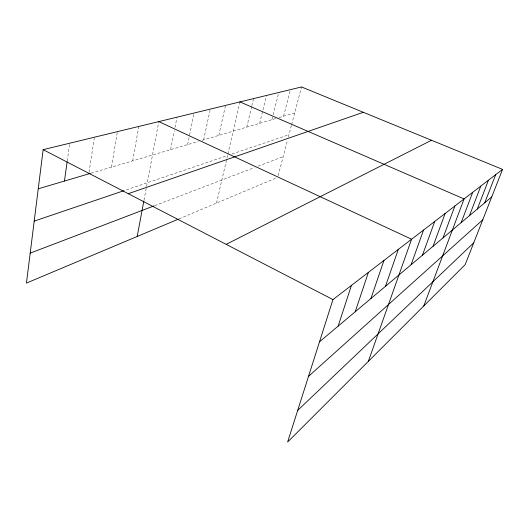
<?xml version="1.0" encoding="UTF-8"?>
<svg xmlns="http://www.w3.org/2000/svg" width="529" height="529" viewBox="0 0 529 529"><rect width="100%" height="100%" fill="white"/><g stroke="black" fill="none" stroke-linecap="round" stroke-linejoin="round"><path stroke-width="0.4" stroke-dasharray="2.65 1.98" d="M67.269 160.922L69.63 144.014M89.057 172.223L94.301 138.036M111.493 167.138L117.378 131.648M132.68 160.869L138.79 126.451M144.014 200.167L158.806 121.597M170.583 149.661L174.352 130.643M174.98 127.476L177.017 117.18M187.603 144.629L189.402 135.933M189.567 135.146L194.15 113.021M203.645 139.881L210.291 109.106M218.808 135.398L225.519 105.41M216.506 203.096L227.51 155.559L124.5 190.486M227.873 153.985L239.921 101.912M246.752 127.132L251.665 106.527M251.857 105.734L253.556 98.606M259.653 123.317L266.484 95.465M271.913 119.686L272.918 115.686M273.123 114.886L278.757 92.489M283.577 116.235L290.428 89.659M278.142 175.74L287.512 140.192M288.331 137.071L291.406 125.393M291.611 124.613L301.537 86.961M179.093 218.841L276.244 177.956M154.699 205.636L254.323 167.62M258.145 166.166L283.187 156.61M232.026 154.025L288.953 134.723M91.153 173.155L198.296 141.461M202.118 140.33L275.801 118.536M278.909 117.617L294.686 112.948"/><path stroke-width="0.79" d="M502.55 169.392L332.946 299.593L287.617 442.039L465.189 264.599L502.55 169.392L301.537 86.961L43.14 149.661L26.45 283.081L178.339 219.158M64.452 181.05L67.157 161.729M137.176 236.483L143.862 200.96M338.13 326.135L351.448 285.382M355.21 311.766L368.396 272.382M370.935 298.535L383.961 260.427M385.469 286.308L398.317 249.41M368.343 361.373L411.595 239.214L158.806 121.597M411.086 264.751L423.564 230.029M422.433 255.209L434.726 221.459M433.053 246.276L445.147 213.458M443.011 237.898L454.914 205.966M423.755 306.007L464.072 198.93L239.921 101.912M461.169 222.623L472.688 192.318M469.474 215.634L480.801 186.089M477.317 209.034L488.459 180.21M484.736 202.792L495.699 174.656M297.675 410.418L473.726 242.857M308.513 376.37L482.752 219.839M319.516 341.794L491.765 196.881M226.181 244.358L431.505 140.258M30.193 253.14L153.952 205.92M128.263 193.7L363.324 112.3M34.2 221.109L123.726 190.751M38.247 188.807L90.373 173.386M43.14 149.661L332.946 299.593"/></g></svg>
